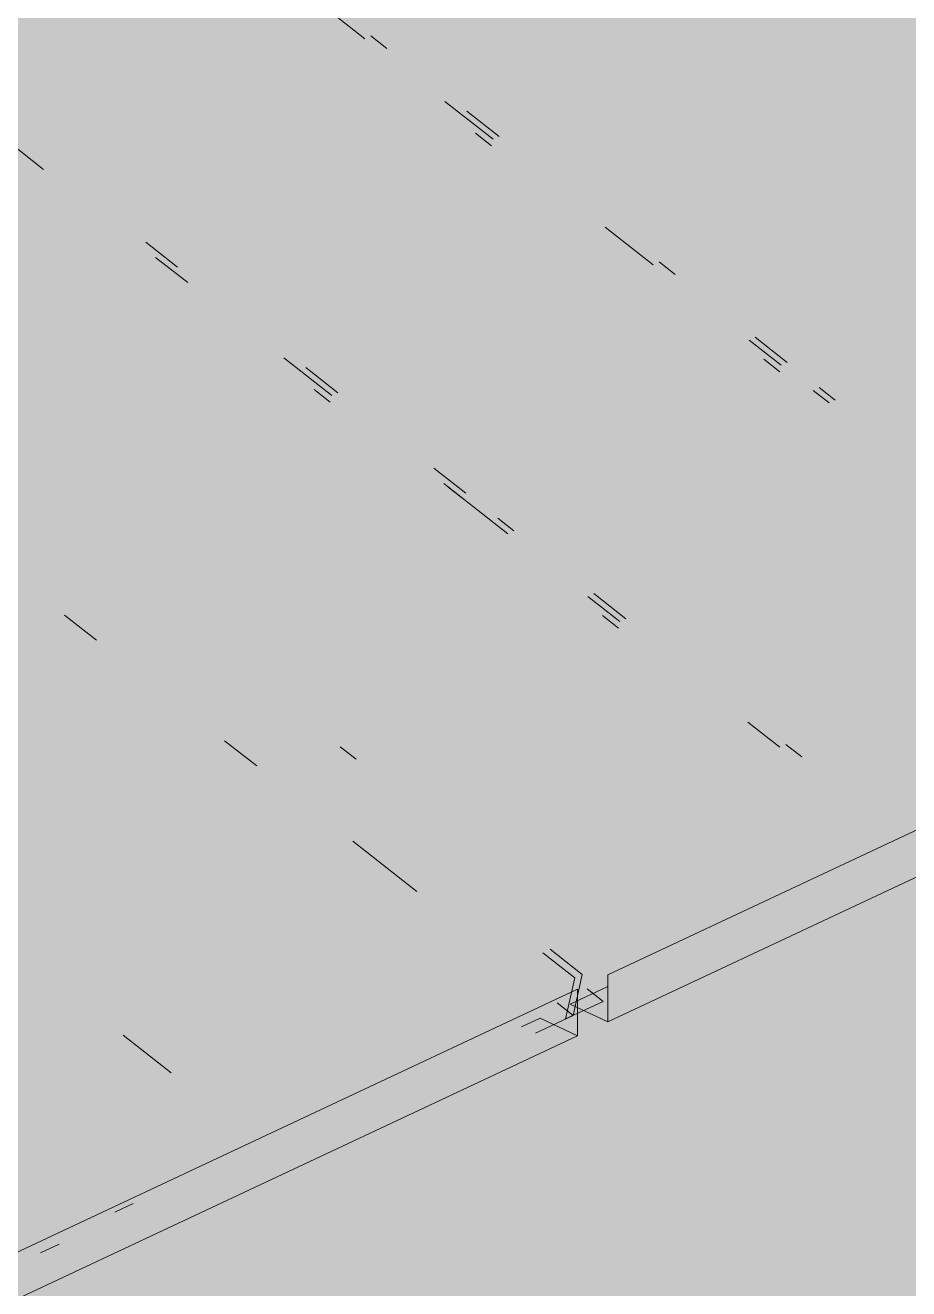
# Model space of a CAD drawing. Header units: millimetres. Extents: x 5 to 1315, y 5 to 292.
# Drawn here: x 1202.722 to 1204.561, y 81.831 to 84.463 of the extents above; entities that cross this region are included whole.
import ezdxf

# ---------------------------------------------------------------- set-up
doc = ezdxf.new("R2010")
doc.units = ezdxf.units.MM
doc.layers.add('EXISTING', color=7, linetype='Continuous')
doc.layers.add('IMAGES', color=7, linetype='Continuous')

# ---------------------------------------------------------------- blocks, each defined once
blk = doc.blocks.new('SHEET_03')
at = {"layer": 'EXISTING', "color": 250, "lineweight": 9}
for p, q in [((303.2622, 84.5653), (303.4289, 84.4345)), ((303.4747, 84.4142), (303.4414, 84.4404)), ((302.5932, 84.293), (302.7598, 84.1622)), ((303.5955, 84.3037), (303.6955, 84.2252)), ((303.708, 84.2311), (303.6413, 84.2834)), ((303.9342, 82.4844), (307.7484, 84.275)), ((303.6924, 84.2116), (303.6591, 84.2377)), ((303.9342, 82.3869), (307.7484, 84.1776)), ((303.9288, 84.0421), (304.0287, 83.9636)), ((303.0389, 83.9588), (302.9723, 84.0111)), ((302.9931, 83.9791), (303.0598, 83.9268)), ((304.0746, 83.9433), (304.0412, 83.9695)), ((304.2287, 83.8067), (304.2954, 83.7544)), ((304.3078, 83.7602), (304.2412, 83.8126)), ((303.2597, 83.7698), (303.3597, 83.6914)), ((304.2923, 83.7407), (304.259, 83.7668)), ((303.3722, 83.6972), (303.3055, 83.7495)), ((303.3566, 83.6777), (303.3233, 83.7038)), ((304.362, 83.7021), (304.3953, 83.6759)), ((304.4078, 83.6818), (304.3745, 83.7079)), ((303.6388, 83.4879), (303.5722, 83.5403)), ((303.593, 83.5082), (303.7263, 83.4036)), ((303.6358, 83.4743), (303.6024, 83.5004)), ((303.7388, 83.4095), (303.7055, 83.4356)), ((303.8929, 83.2728), (303.9596, 83.2205)), ((303.9721, 83.2264), (303.9054, 83.2787)), ((302.8034, 83.2338), (302.8701, 83.1815)), ((303.9565, 83.2068), (303.9232, 83.233)), ((304.2262, 83.0112), (304.2929, 82.9589)), ((303.1367, 82.9722), (303.2034, 82.9199)), ((303.4105, 82.9336), (303.3772, 82.9597)), ((304.3387, 82.9386), (304.3053, 82.9648)), ((303.4033, 82.763), (303.5366, 82.6583)), ((303.799, 82.5307), (303.8657, 82.4784)), ((303.8813, 82.4857), (303.8146, 82.538)), ((303.8657, 82.4784), (303.8466, 82.3929)), ((303.8622, 82.4002), (303.8813, 82.4857)), ((303.9342, 82.3869), (303.9342, 82.4844)), ((300.0575, 80.6644), (303.8717, 82.455)), ((303.8561, 82.4235), (303.9332, 82.4597)), ((303.8717, 82.455), (303.8717, 82.3576)), ((303.8913, 82.4557), (303.9246, 82.4295)), ((303.8622, 82.4002), (303.8288, 82.4263)), ((303.8466, 82.3929), (303.9246, 82.4295)), ((303.8561, 82.4235), (303.9342, 82.3869)), ((303.7841, 82.3635), (303.8622, 82.4002)), ((303.7551, 82.3761), (303.7937, 82.3942)), ((303.8717, 82.3576), (303.7937, 82.3942)), ((301.5601, 81.2723), (303.8717, 82.3576)), ((302.9257, 82.3589), (303.0256, 82.2804)), ((302.908, 81.9905), (302.9466, 82.0086)), ((302.7534, 81.9058), (302.7919, 81.9239))]:
    blk.add_line(p, q, dxfattribs=at)
at = {"layer": 'IMAGES', "color": 7}
for points in [[(302.6327, 84.446), (303.1145, 84.446), (302.6327, 84.5424), (303.1145, 84.5424)], [(303.1145, 84.446), (303.2109, 84.446), (303.1145, 84.5424), (303.2109, 84.5424)], [(303.2109, 84.446), (303.3073, 84.446), (303.2109, 84.5424), (303.3073, 84.5424)], [(303.3073, 84.446), (303.5, 84.446), (303.3073, 84.5424), (303.5, 84.5424)], [(303.5, 84.446), (303.5964, 84.446), (303.5, 84.5424), (303.5964, 84.5424)], [(303.5964, 84.446), (304.2709, 84.446), (303.5964, 84.5424), (304.2709, 84.5424)], [(304.2709, 84.446), (304.4636, 84.446), (304.2709, 84.5424), (304.4636, 84.5424)], [(304.4636, 84.446), (304.56, 84.446), (304.4636, 84.5424), (304.56, 84.5424)], [(304.56, 84.446), (304.6564, 84.446), (304.56, 84.5424), (304.6564, 84.5424)], [(302.6327, 84.3496), (302.7291, 84.3496), (302.6327, 84.446), (302.7291, 84.446)], [(302.7291, 84.3496), (303.2109, 84.3496), (302.7291, 84.446), (303.2109, 84.446)], [(303.2109, 84.3496), (303.3073, 84.3496), (303.2109, 84.446), (303.3073, 84.446)], [(303.3073, 84.3496), (303.4036, 84.3496), (303.3073, 84.446), (303.4036, 84.446)], [(303.4036, 84.3496), (303.5, 84.3496), (303.4036, 84.446), (303.5, 84.446)], [(303.5, 84.3496), (303.5964, 84.3496), (303.5, 84.446), (303.5964, 84.446)], [(303.5964, 84.3496), (303.6927, 84.3496), (303.5964, 84.446), (303.6927, 84.446)], [(303.6927, 84.3496), (304.3673, 84.3496), (303.6927, 84.446), (304.3673, 84.446)], [(304.3673, 84.3496), (304.4636, 84.3496), (304.3673, 84.446), (304.4636, 84.446)], [(304.4636, 84.2532), (304.6564, 84.2532), (304.4636, 84.446), (304.6564, 84.446)], [(302.6327, 84.2532), (302.7291, 84.2532), (302.6327, 84.3496), (302.7291, 84.3496)], [(302.7291, 84.2532), (302.8255, 84.2532), (302.7291, 84.3496), (302.8255, 84.3496)], [(302.8255, 84.2532), (303.4036, 84.2532), (302.8255, 84.3496), (303.4036, 84.3496)], [(303.4036, 84.2532), (303.5, 84.2532), (303.4036, 84.3496), (303.5, 84.3496)], [(303.5, 84.2532), (303.6927, 84.2532), (303.5, 84.3496), (303.6927, 84.3496)], [(303.6927, 84.2532), (303.7891, 84.2532), (303.6927, 84.3496), (303.7891, 84.3496)], [(303.7891, 84.2532), (303.8855, 84.2532), (303.7891, 84.3496), (303.8855, 84.3496)], [(303.8855, 84.2532), (304.3673, 84.2532), (303.8855, 84.3496), (304.3673, 84.3496)], [(304.3673, 84.2532), (304.4636, 84.2532), (304.3673, 84.3496), (304.4636, 84.3496)], [(302.6327, 84.1568), (302.8255, 84.1568), (302.6327, 84.2532), (302.8255, 84.2532)], [(302.8255, 84.1568), (303.5, 84.1568), (302.8255, 84.2532), (303.5, 84.2532)], [(303.5, 84.1568), (303.5964, 84.1568), (303.5, 84.2532), (303.5964, 84.2532)], [(303.5964, 84.1568), (303.7891, 84.1568), (303.5964, 84.2532), (303.7891, 84.2532)], [(303.7891, 84.1568), (303.8855, 84.1568), (303.7891, 84.2532), (303.8855, 84.2532)], [(303.8855, 84.1568), (303.9818, 84.1568), (303.8855, 84.2532), (303.9818, 84.2532)], [(303.9818, 84.1568), (304.4636, 84.1568), (303.9818, 84.2532), (304.4636, 84.2532)], [(304.4636, 84.1568), (304.6564, 84.1568), (304.4636, 84.2532), (304.6564, 84.2532)], [(302.6327, 84.0604), (302.7291, 84.0604), (302.6327, 84.1568), (302.7291, 84.1568)], [(302.7291, 84.0604), (302.9218, 84.0604), (302.7291, 84.1568), (302.9218, 84.1568)], [(302.9218, 84.0604), (303.0182, 84.0604), (302.9218, 84.1568), (303.0182, 84.1568)], [(303.0182, 84.0604), (303.1145, 84.0604), (303.0182, 84.1568), (303.1145, 84.1568)], [(303.1145, 84.0604), (303.5964, 84.0604), (303.1145, 84.1568), (303.5964, 84.1568)], [(303.5964, 84.0604), (303.6927, 84.0604), (303.5964, 84.1568), (303.6927, 84.1568)], [(303.6927, 83.964), (303.7891, 83.964), (303.6927, 84.1568), (303.7891, 84.1568)], [(303.7891, 84.0604), (303.8855, 84.0604), (303.7891, 84.1568), (303.8855, 84.1568)], [(303.8855, 84.0604), (303.9818, 84.0604), (303.8855, 84.1568), (303.9818, 84.1568)], [(303.9818, 84.0604), (304.0782, 84.0604), (303.9818, 84.1568), (304.0782, 84.1568)], [(304.0782, 84.0604), (304.6564, 84.0604), (304.0782, 84.1568), (304.6564, 84.1568)], [(302.3436, 83.964), (302.7291, 83.964), (302.3436, 84.0604), (302.7291, 84.0604)], [(302.7291, 83.964), (302.8255, 83.964), (302.7291, 84.0604), (302.8255, 84.0604)], [(302.8255, 83.964), (302.9218, 83.964), (302.8255, 84.0604), (302.9218, 84.0604)], [(302.9218, 83.964), (303.0182, 83.964), (302.9218, 84.0604), (303.0182, 84.0604)], [(303.0182, 83.964), (303.1145, 83.964), (303.0182, 84.0604), (303.1145, 84.0604)], [(303.1145, 83.964), (303.2109, 83.964), (303.1145, 84.0604), (303.2109, 84.0604)], [(303.2109, 83.964), (303.6927, 83.964), (303.2109, 84.0604), (303.6927, 84.0604)], [(303.7891, 83.964), (303.8855, 83.964), (303.7891, 84.0604), (303.8855, 84.0604)], [(303.8855, 83.964), (303.9818, 83.964), (303.8855, 84.0604), (303.9818, 84.0604)], [(303.9818, 83.964), (304.0782, 83.964), (303.9818, 84.0604), (304.0782, 84.0604)], [(304.0782, 83.964), (304.1745, 83.964), (304.0782, 84.0604), (304.1745, 84.0604)], [(304.1745, 83.964), (304.7527, 83.964), (304.1745, 84.0604), (304.7527, 84.0604)], [(302.44, 83.8676), (302.8255, 83.8676), (302.44, 83.964), (302.8255, 83.964)], [(302.8255, 83.8676), (302.9218, 83.8676), (302.8255, 83.964), (302.9218, 83.964)], [(302.9218, 83.8676), (303.0182, 83.8676), (302.9218, 83.964), (303.0182, 83.964)], [(303.0182, 83.8676), (303.1145, 83.8676), (303.0182, 83.964), (303.1145, 83.964)], [(303.1145, 83.8676), (303.2109, 83.8676), (303.1145, 83.964), (303.2109, 83.964)], [(303.2109, 83.8676), (303.3073, 83.8676), (303.2109, 83.964), (303.3073, 83.964)], [(303.3073, 83.8676), (303.7891, 83.8676), (303.3073, 83.964), (303.7891, 83.964)], [(303.7891, 83.8676), (303.9818, 83.8676), (303.7891, 83.964), (303.9818, 83.964)], [(303.9818, 83.8676), (304.1745, 83.8676), (303.9818, 83.964), (304.1745, 83.964)], [(304.1745, 83.8676), (304.2709, 83.8676), (304.1745, 83.964), (304.2709, 83.964)], [(304.2709, 83.8676), (304.3673, 83.8676), (304.2709, 83.964), (304.3673, 83.964)], [(304.3673, 83.8676), (304.8491, 83.8676), (304.3673, 83.964), (304.8491, 83.964)], [(302.5364, 83.7712), (302.9218, 83.7712), (302.5364, 83.8676), (302.9218, 83.8676)], [(302.9218, 83.7712), (303.0182, 83.7712), (302.9218, 83.8676), (303.0182, 83.8676)], [(303.0182, 83.7712), (303.1145, 83.7712), (303.0182, 83.8676), (303.1145, 83.8676)], [(303.1145, 83.7712), (303.3073, 83.7712), (303.1145, 83.8676), (303.3073, 83.8676)], [(303.3073, 83.7712), (303.4036, 83.7712), (303.3073, 83.8676), (303.4036, 83.8676)], [(303.4036, 83.7712), (303.5, 83.7712), (303.4036, 83.8676), (303.5, 83.8676)], [(303.5, 83.7712), (303.9818, 83.7712), (303.5, 83.8676), (303.9818, 83.8676)], [(303.9818, 83.7712), (304.0782, 83.7712), (303.9818, 83.8676), (304.0782, 83.8676)], [(304.0782, 83.7712), (304.1745, 83.7712), (304.0782, 83.8676), (304.1745, 83.8676)], [(304.1745, 83.7712), (304.2709, 83.7712), (304.1745, 83.8676), (304.2709, 83.8676)], [(304.2709, 83.7712), (304.3673, 83.7712), (304.2709, 83.8676), (304.3673, 83.8676)], [(304.3673, 83.7712), (304.4636, 83.7712), (304.3673, 83.8676), (304.4636, 83.8676)], [(304.4636, 83.7712), (304.9455, 83.7712), (304.4636, 83.8676), (304.9455, 83.8676)], [(302.6327, 83.6748), (303.0182, 83.6748), (302.6327, 83.7712), (303.0182, 83.7712)], [(303.0182, 83.6748), (303.1145, 83.6748), (303.0182, 83.7712), (303.1145, 83.7712)], [(303.1145, 83.6748), (303.2109, 83.6748), (303.1145, 83.7712), (303.2109, 83.7712)], [(303.2109, 83.6748), (303.4036, 83.6748), (303.2109, 83.7712), (303.4036, 83.7712)], [(303.4036, 83.6748), (303.5, 83.6748), (303.4036, 83.7712), (303.5, 83.7712)], [(303.5, 83.6748), (303.5964, 83.6748), (303.5, 83.7712), (303.5964, 83.7712)], [(303.5964, 83.6748), (304.0782, 83.6748), (303.5964, 83.7712), (304.0782, 83.7712)], [(304.0782, 83.6748), (304.1745, 83.6748), (304.0782, 83.7712), (304.1745, 83.7712)], [(304.1745, 83.6748), (304.2709, 83.6748), (304.1745, 83.7712), (304.2709, 83.7712)], [(304.2709, 83.6748), (304.4636, 83.6748), (304.2709, 83.7712), (304.4636, 83.7712)], [(304.4636, 83.6748), (304.56, 83.6748), (304.4636, 83.7712), (304.56, 83.7712)], [(304.56, 83.6748), (305.0418, 83.6748), (304.56, 83.7712), (305.0418, 83.7712)], [(302.6327, 83.5784), (302.7291, 83.5784), (302.6327, 83.6748), (302.7291, 83.6748)], [(302.7291, 83.5784), (303.2109, 83.5784), (302.7291, 83.6748), (303.2109, 83.6748)], [(303.2109, 83.5784), (303.3073, 83.5784), (303.2109, 83.6748), (303.3073, 83.6748)], [(303.3073, 83.5784), (303.4036, 83.5784), (303.3073, 83.6748), (303.4036, 83.6748)], [(303.4036, 83.5784), (303.5, 83.5784), (303.4036, 83.6748), (303.5, 83.6748)], [(303.5, 83.5784), (303.5964, 83.5784), (303.5, 83.6748), (303.5964, 83.6748)], [(303.5964, 83.5784), (303.6927, 83.5784), (303.5964, 83.6748), (303.6927, 83.6748)], [(303.6927, 83.5784), (304.1745, 83.5784), (303.6927, 83.6748), (304.1745, 83.6748)], [(304.1745, 83.5784), (304.3673, 83.5784), (304.1745, 83.6748), (304.3673, 83.6748)], [(304.3673, 83.5784), (304.4636, 83.5784), (304.3673, 83.6748), (304.4636, 83.6748)], [(304.4636, 83.5784), (304.56, 83.5784), (304.4636, 83.6748), (304.56, 83.6748)], [(304.56, 83.5784), (304.6564, 83.5784), (304.56, 83.6748), (304.6564, 83.6748)], [(302.6327, 83.482), (302.7291, 83.482), (302.6327, 83.5784), (302.7291, 83.5784)], [(302.7291, 83.482), (302.8255, 83.482), (302.7291, 83.5784), (302.8255, 83.5784)], [(302.8255, 83.482), (302.9218, 83.482), (302.8255, 83.5784), (302.9218, 83.5784)], [(302.9218, 83.482), (303.3073, 83.482), (302.9218, 83.5784), (303.3073, 83.5784)], [(303.3073, 83.482), (303.4036, 83.482), (303.3073, 83.5784), (303.4036, 83.5784)], [(303.4036, 83.482), (303.5, 83.482), (303.4036, 83.5784), (303.5, 83.5784)], [(303.5, 83.482), (303.5964, 83.482), (303.5, 83.5784), (303.5964, 83.5784)], [(303.5964, 83.482), (303.6927, 83.482), (303.5964, 83.5784), (303.6927, 83.5784)], [(303.6927, 83.482), (304.3673, 83.482), (303.6927, 83.5784), (304.3673, 83.5784)], [(304.3673, 83.482), (304.4636, 83.482), (304.3673, 83.5784), (304.4636, 83.5784)], [(304.4636, 83.482), (304.6564, 83.482), (304.4636, 83.5784), (304.6564, 83.5784)], [(302.6327, 83.3856), (302.7291, 83.3856), (302.6327, 83.482), (302.7291, 83.482)], [(302.7291, 83.3856), (302.8255, 83.3856), (302.7291, 83.482), (302.8255, 83.482)], [(302.8255, 83.3856), (302.9218, 83.3856), (302.8255, 83.482), (302.9218, 83.482)], [(302.9218, 83.3856), (303.0182, 83.3856), (302.9218, 83.482), (303.0182, 83.482)], [(303.0182, 83.3856), (303.4036, 83.3856), (303.0182, 83.482), (303.4036, 83.482)], [(303.4036, 83.3856), (303.5, 83.3856), (303.4036, 83.482), (303.5, 83.482)], [(303.5, 83.3856), (303.5964, 83.3856), (303.5, 83.482), (303.5964, 83.482)], [(303.5964, 83.3856), (303.7891, 83.3856), (303.5964, 83.482), (303.7891, 83.482)], [(303.7891, 83.3856), (303.8855, 83.3856), (303.7891, 83.482), (303.8855, 83.482)], [(303.8855, 83.3856), (304.4636, 83.3856), (303.8855, 83.482), (304.4636, 83.482)], [(304.4636, 83.3856), (304.56, 83.3856), (304.4636, 83.482), (304.56, 83.482)], [(304.56, 83.3856), (304.7527, 83.3856), (304.56, 83.482), (304.7527, 83.482)], [(302.6327, 83.2892), (302.7291, 83.2892), (302.6327, 83.3856), (302.7291, 83.3856)], [(302.7291, 83.2892), (302.9218, 83.2892), (302.7291, 83.3856), (302.9218, 83.3856)], [(302.9218, 83.2892), (303.0182, 83.2892), (302.9218, 83.3856), (303.0182, 83.3856)], [(303.0182, 83.2892), (303.5964, 83.2892), (303.0182, 83.3856), (303.5964, 83.3856)], [(303.5964, 83.2892), (303.6927, 83.2892), (303.5964, 83.3856), (303.6927, 83.3856)], [(303.6927, 83.2892), (303.7891, 83.2892), (303.6927, 83.3856), (303.7891, 83.3856)], [(303.7891, 83.2892), (303.8855, 83.2892), (303.7891, 83.3856), (303.8855, 83.3856)], [(303.8855, 83.2892), (303.9818, 83.2892), (303.8855, 83.3856), (303.9818, 83.3856)], [(303.9818, 83.2892), (304.56, 83.2892), (303.9818, 83.3856), (304.56, 83.3856)], [(304.56, 83.2892), (304.6564, 83.2892), (304.56, 83.3856), (304.6564, 83.3856)], [(302.6327, 83.1928), (302.7291, 83.1928), (302.6327, 83.2892), (302.7291, 83.2892)], [(302.7291, 83.1928), (302.8255, 83.1928), (302.7291, 83.2892), (302.8255, 83.2892)], [(302.8255, 83.0964), (302.9218, 83.0964), (302.8255, 83.2892), (302.9218, 83.2892)], [(302.9218, 83.1928), (303.0182, 83.1928), (302.9218, 83.2892), (303.0182, 83.2892)], [(303.0182, 83.1928), (303.1145, 83.1928), (303.0182, 83.2892), (303.1145, 83.2892)], [(303.1145, 83.1928), (303.2109, 83.1928), (303.1145, 83.2892), (303.2109, 83.2892)], [(303.2109, 83.1928), (303.3073, 83.1928), (303.2109, 83.2892), (303.3073, 83.2892)], [(303.3073, 83.1928), (303.6927, 83.1928), (303.3073, 83.2892), (303.6927, 83.2892)], [(303.6927, 83.1928), (303.7891, 83.1928), (303.6927, 83.2892), (303.7891, 83.2892)], [(303.7891, 83.1928), (303.9818, 83.1928), (303.7891, 83.2892), (303.9818, 83.2892)], [(303.9818, 83.1928), (304.0782, 83.1928), (303.9818, 83.2892), (304.0782, 83.2892)], [(304.0782, 83.1928), (304.6564, 83.1928), (304.0782, 83.2892), (304.6564, 83.2892)], [(302.6327, 83.0964), (302.7291, 83.0964), (302.6327, 83.1928), (302.7291, 83.1928)], [(302.7291, 83.0964), (302.8255, 83.0964), (302.7291, 83.1928), (302.8255, 83.1928)], [(302.9218, 83.0964), (303.0182, 83.0964), (302.9218, 83.1928), (303.0182, 83.1928)], [(303.0182, 83.0964), (303.1145, 83.0964), (303.0182, 83.1928), (303.1145, 83.1928)], [(303.1145, 83.0964), (303.2109, 83.0964), (303.1145, 83.1928), (303.2109, 83.1928)], [(303.2109, 83.0964), (303.3073, 83.0964), (303.2109, 83.1928), (303.3073, 83.1928)], [(303.3073, 83.0964), (303.7891, 83.0964), (303.3073, 83.1928), (303.7891, 83.1928)], [(303.7891, 83.0964), (303.9818, 83.0964), (303.7891, 83.1928), (303.9818, 83.1928)], [(303.9818, 83.0964), (304.0782, 83.0964), (303.9818, 83.1928), (304.0782, 83.1928)], [(304.0782, 83.0964), (304.1745, 83.0964), (304.0782, 83.1928), (304.1745, 83.1928)], [(304.1745, 83.0964), (304.2709, 83.0964), (304.1745, 83.1928), (304.2709, 83.1928)], [(304.2709, 83.0964), (304.3673, 83.0964), (304.2709, 83.1928), (304.3673, 83.1928)], [(304.3673, 83.0964), (304.8491, 83.0964), (304.3673, 83.1928), (304.8491, 83.1928)], [(302.2473, 83), (302.8255, 83), (302.2473, 83.0964), (302.8255, 83.0964)], [(302.8255, 83), (302.9218, 83), (302.8255, 83.0964), (302.9218, 83.0964)], [(302.9218, 83), (303.0182, 83), (302.9218, 83.0964), (303.0182, 83.0964)], [(303.0182, 83), (303.2109, 83), (303.0182, 83.0964), (303.2109, 83.0964)], [(303.2109, 83), (303.3073, 83), (303.2109, 83.0964), (303.3073, 83.0964)], [(303.3073, 83), (303.4036, 83), (303.3073, 83.0964), (303.4036, 83.0964)], [(303.4036, 83), (303.5, 83), (303.4036, 83.0964), (303.5, 83.0964)], [(303.5, 83), (303.8855, 83), (303.5, 83.0964), (303.8855, 83.0964)], [(303.8855, 83), (303.9818, 83), (303.8855, 83.0964), (303.9818, 83.0964)], [(303.9818, 83), (304.0782, 83), (303.9818, 83.0964), (304.0782, 83.0964)], [(304.0782, 83), (304.2709, 83), (304.0782, 83.0964), (304.2709, 83.0964)], [(304.2709, 83), (304.3673, 83), (304.2709, 83.0964), (304.3673, 83.0964)], [(304.3673, 83), (304.4636, 83), (304.3673, 83.0964), (304.4636, 83.0964)], [(304.4636, 83), (304.7527, 83), (304.4636, 83.0964), (304.7527, 83.0964)], [(302.44, 82.9036), (302.9218, 82.9036), (302.44, 83), (302.9218, 83)], [(302.9218, 82.9036), (303.0182, 82.9036), (302.9218, 83), (303.0182, 83)], [(303.0182, 82.9036), (303.1145, 82.9036), (303.0182, 83), (303.1145, 83)], [(303.1145, 82.9036), (303.2109, 82.9036), (303.1145, 83), (303.2109, 83)], [(303.2109, 82.9036), (303.3073, 82.9036), (303.2109, 83), (303.3073, 83)], [(303.3073, 82.8072), (303.4036, 82.8072), (303.3073, 83), (303.4036, 83)], [(303.4036, 82.9036), (303.5, 82.9036), (303.4036, 83), (303.5, 83)], [(303.5, 82.9036), (303.6927, 82.9036), (303.5, 83), (303.6927, 83)], [(303.6927, 82.9036), (304.0782, 82.9036), (303.6927, 83), (304.0782, 83)], [(304.0782, 82.9036), (304.1745, 82.9036), (304.0782, 83), (304.1745, 83)], [(304.1745, 82.9036), (304.2709, 82.9036), (304.1745, 83), (304.2709, 83)], [(304.2709, 82.9036), (304.3673, 82.9036), (304.2709, 83), (304.3673, 83)], [(304.3673, 82.9036), (304.4636, 82.9036), (304.3673, 83), (304.4636, 83)], [(304.4636, 82.9036), (304.56, 82.9036), (304.4636, 83), (304.56, 83)], [(304.56, 82.9036), (304.6564, 82.9036), (304.56, 83), (304.6564, 83)], [(302.5364, 82.8072), (303.0182, 82.8072), (302.5364, 82.9036), (303.0182, 82.9036)], [(303.0182, 82.8072), (303.1145, 82.8072), (303.0182, 82.9036), (303.1145, 82.9036)], [(303.1145, 82.8072), (303.2109, 82.8072), (303.1145, 82.9036), (303.2109, 82.9036)], [(303.2109, 82.8072), (303.3073, 82.8072), (303.2109, 82.9036), (303.3073, 82.9036)], [(303.4036, 82.8072), (303.5964, 82.8072), (303.4036, 82.9036), (303.5964, 82.9036)], [(303.5964, 82.8072), (303.6927, 82.8072), (303.5964, 82.9036), (303.6927, 82.9036)], [(303.6927, 82.8072), (303.7891, 82.8072), (303.6927, 82.9036), (303.7891, 82.9036)], [(303.7891, 82.8072), (304.1745, 82.8072), (303.7891, 82.9036), (304.1745, 82.9036)], [(304.1745, 82.8072), (304.2709, 82.8072), (304.1745, 82.9036), (304.2709, 82.9036)], [(304.2709, 82.8072), (304.3673, 82.8072), (304.2709, 82.9036), (304.3673, 82.9036)], [(304.3673, 82.8072), (304.4636, 82.8072), (304.3673, 82.9036), (304.4636, 82.9036)], [(304.4636, 82.8072), (304.56, 82.8072), (304.4636, 82.9036), (304.56, 82.9036)], [(304.56, 82.8072), (304.6564, 82.8072), (304.56, 82.9036), (304.6564, 82.9036)], [(302.6327, 82.7108), (302.7291, 82.7108), (302.6327, 82.8072), (302.7291, 82.8072)], [(302.7291, 82.7108), (303.1145, 82.7108), (302.7291, 82.8072), (303.1145, 82.8072)], [(303.1145, 82.7108), (303.2109, 82.7108), (303.1145, 82.8072), (303.2109, 82.8072)], [(303.2109, 82.7108), (303.3073, 82.7108), (303.2109, 82.8072), (303.3073, 82.8072)], [(303.3073, 82.7108), (303.4036, 82.7108), (303.3073, 82.8072), (303.4036, 82.8072)], [(303.4036, 82.7108), (303.5, 82.7108), (303.4036, 82.8072), (303.5, 82.8072)], [(303.5, 82.7108), (303.6927, 82.7108), (303.5, 82.8072), (303.6927, 82.8072)], [(303.6927, 82.7108), (303.8855, 82.7108), (303.6927, 82.8072), (303.8855, 82.8072)], [(303.8855, 82.7108), (303.9818, 82.7108), (303.8855, 82.8072), (303.9818, 82.8072)], [(303.9818, 82.7108), (304.1745, 82.7108), (303.9818, 82.8072), (304.1745, 82.8072)], [(304.1745, 82.7108), (304.2709, 82.7108), (304.1745, 82.8072), (304.2709, 82.8072)], [(304.2709, 82.7108), (304.3673, 82.7108), (304.2709, 82.8072), (304.3673, 82.8072)], [(304.3673, 82.7108), (304.6564, 82.7108), (304.3673, 82.8072), (304.6564, 82.8072)], [(302.6327, 82.6144), (302.7291, 82.6144), (302.6327, 82.7108), (302.7291, 82.7108)], [(302.7291, 82.6144), (302.8255, 82.6144), (302.7291, 82.7108), (302.8255, 82.7108)], [(302.8255, 82.6144), (303.3073, 82.6144), (302.8255, 82.7108), (303.3073, 82.7108)], [(303.3073, 82.6144), (303.4036, 82.6144), (303.3073, 82.7108), (303.4036, 82.7108)], [(303.4036, 82.6144), (303.5, 82.6144), (303.4036, 82.7108), (303.5, 82.7108)], [(303.5, 82.6144), (303.5964, 82.6144), (303.5, 82.7108), (303.5964, 82.7108)], [(303.5964, 82.6144), (303.6927, 82.6144), (303.5964, 82.7108), (303.6927, 82.7108)], [(303.6927, 82.6144), (303.7891, 82.6144), (303.6927, 82.7108), (303.7891, 82.7108)], [(303.7891, 82.6144), (303.8855, 82.6144), (303.7891, 82.7108), (303.8855, 82.7108)], [(303.8855, 82.6144), (303.9818, 82.6144), (303.8855, 82.7108), (303.9818, 82.7108)], [(303.9818, 82.6144), (304.2709, 82.6144), (303.9818, 82.7108), (304.2709, 82.7108)], [(304.2709, 82.6144), (304.3673, 82.6144), (304.2709, 82.7108), (304.3673, 82.7108)], [(304.3673, 82.518), (304.4636, 82.518), (304.3673, 82.7108), (304.4636, 82.7108)], [(304.4636, 82.6144), (304.56, 82.6144), (304.4636, 82.7108), (304.56, 82.7108)], [(304.56, 82.6144), (304.6564, 82.6144), (304.56, 82.7108), (304.6564, 82.7108)], [(302.6327, 82.518), (302.7291, 82.518), (302.6327, 82.6144), (302.7291, 82.6144)], [(302.7291, 82.518), (302.8255, 82.518), (302.7291, 82.6144), (302.8255, 82.6144)], [(302.8255, 82.518), (302.9218, 82.518), (302.8255, 82.6144), (302.9218, 82.6144)], [(302.9218, 82.518), (303.4036, 82.518), (302.9218, 82.6144), (303.4036, 82.6144)], [(303.4036, 82.4216), (303.5, 82.4216), (303.4036, 82.6144), (303.5, 82.6144)], [(303.5, 82.518), (303.5964, 82.518), (303.5, 82.6144), (303.5964, 82.6144)], [(303.5964, 82.518), (303.6927, 82.518), (303.5964, 82.6144), (303.6927, 82.6144)], [(303.6927, 82.518), (303.7891, 82.518), (303.6927, 82.6144), (303.7891, 82.6144)], [(303.7891, 82.518), (303.8855, 82.518), (303.7891, 82.6144), (303.8855, 82.6144)], [(303.8855, 82.518), (303.9818, 82.518), (303.8855, 82.6144), (303.9818, 82.6144)], [(303.9818, 82.518), (304.0782, 82.518), (303.9818, 82.6144), (304.0782, 82.6144)], [(304.0782, 82.518), (304.1745, 82.518), (304.0782, 82.6144), (304.1745, 82.6144)], [(304.1745, 82.518), (304.2709, 82.518), (304.1745, 82.6144), (304.2709, 82.6144)], [(304.2709, 82.518), (304.3673, 82.518), (304.2709, 82.6144), (304.3673, 82.6144)], [(304.4636, 82.518), (304.56, 82.518), (304.4636, 82.6144), (304.56, 82.6144)], [(304.56, 82.518), (304.6564, 82.518), (304.56, 82.6144), (304.6564, 82.6144)], [(302.6327, 82.4216), (302.7291, 82.4216), (302.6327, 82.518), (302.7291, 82.518)], [(302.7291, 82.4216), (302.8255, 82.4216), (302.7291, 82.518), (302.8255, 82.518)], [(302.8255, 82.4216), (302.9218, 82.4216), (302.8255, 82.518), (302.9218, 82.518)], [(302.9218, 82.4216), (303.0182, 82.4216), (302.9218, 82.518), (303.0182, 82.518)], [(303.0182, 82.4216), (303.4036, 82.4216), (303.0182, 82.518), (303.4036, 82.518)], [(303.5, 82.4216), (303.5964, 82.4216), (303.5, 82.518), (303.5964, 82.518)], [(303.5964, 82.4216), (303.6927, 82.4216), (303.5964, 82.518), (303.6927, 82.518)], [(303.6927, 82.4216), (303.7891, 82.4216), (303.6927, 82.518), (303.7891, 82.518)], [(303.7891, 82.4216), (304.0782, 82.4216), (303.7891, 82.518), (304.0782, 82.518)], [(304.0782, 82.4216), (304.1745, 82.4216), (304.0782, 82.518), (304.1745, 82.518)], [(304.1745, 82.4216), (304.2709, 82.4216), (304.1745, 82.518), (304.2709, 82.518)], [(304.2709, 82.4216), (304.4636, 82.4216), (304.2709, 82.518), (304.4636, 82.518)], [(304.4636, 82.4216), (304.6564, 82.4216), (304.4636, 82.518), (304.6564, 82.518)], [(302.6327, 82.3252), (302.7291, 82.3252), (302.6327, 82.4216), (302.7291, 82.4216)], [(302.7291, 82.3252), (302.8255, 82.3252), (302.7291, 82.4216), (302.8255, 82.4216)], [(302.8255, 82.3252), (303.0182, 82.3252), (302.8255, 82.4216), (303.0182, 82.4216)], [(303.0182, 82.3252), (303.1145, 82.3252), (303.0182, 82.4216), (303.1145, 82.4216)], [(303.1145, 82.3252), (303.2109, 82.3252), (303.1145, 82.4216), (303.2109, 82.4216)], [(303.2109, 82.3252), (303.5, 82.3252), (303.2109, 82.4216), (303.5, 82.4216)], [(303.5, 82.3252), (303.6927, 82.3252), (303.5, 82.4216), (303.6927, 82.4216)], [(303.6927, 82.3252), (303.7891, 82.3252), (303.6927, 82.4216), (303.7891, 82.4216)], [(303.7891, 82.3252), (303.9818, 82.3252), (303.7891, 82.4216), (303.9818, 82.4216)], [(303.9818, 82.3252), (304.1745, 82.3252), (303.9818, 82.4216), (304.1745, 82.4216)], [(304.1745, 82.3252), (304.2709, 82.3252), (304.1745, 82.4216), (304.2709, 82.4216)], [(304.2709, 82.3252), (304.4636, 82.3252), (304.2709, 82.4216), (304.4636, 82.4216)], [(304.4636, 82.3252), (305.7164, 82.3252), (304.4636, 82.4216), (305.7164, 82.4216)], [(302.2473, 82.2288), (302.9218, 82.2288), (302.2473, 82.3252), (302.9218, 82.3252)], [(302.9218, 82.2288), (303.1145, 82.2288), (302.9218, 82.3252), (303.1145, 82.3252)], [(303.1145, 82.2288), (303.2109, 82.2288), (303.1145, 82.3252), (303.2109, 82.3252)], [(303.2109, 82.2288), (303.3073, 82.2288), (303.2109, 82.3252), (303.3073, 82.3252)], [(303.3073, 82.2288), (303.5, 82.2288), (303.3073, 82.3252), (303.5, 82.3252)], [(303.5, 82.2288), (303.5964, 82.2288), (303.5, 82.3252), (303.5964, 82.3252)], [(303.5964, 82.2288), (303.7891, 82.2288), (303.5964, 82.3252), (303.7891, 82.3252)], [(303.7891, 82.2288), (303.8855, 82.2288), (303.7891, 82.3252), (303.8855, 82.3252)], [(303.8855, 82.2288), (303.9818, 82.2288), (303.8855, 82.3252), (303.9818, 82.3252)], [(303.9818, 82.2288), (304.1745, 82.2288), (303.9818, 82.3252), (304.1745, 82.3252)], [(304.1745, 82.2288), (304.2709, 82.2288), (304.1745, 82.3252), (304.2709, 82.3252)], [(304.2709, 82.2288), (305.4273, 82.2288), (304.2709, 82.3252), (305.4273, 82.3252)], [(302.3436, 82.1324), (302.8255, 82.1324), (302.3436, 82.2288), (302.8255, 82.2288)], [(302.8255, 82.1324), (303.0182, 82.1324), (302.8255, 82.2288), (303.0182, 82.2288)], [(303.0182, 82.1324), (303.1145, 82.1324), (303.0182, 82.2288), (303.1145, 82.2288)], [(303.1145, 82.036), (303.2109, 82.036), (303.1145, 82.2288), (303.2109, 82.2288)], [(303.2109, 82.1324), (303.3073, 82.1324), (303.2109, 82.2288), (303.3073, 82.2288)], [(303.3073, 82.1324), (303.4036, 82.1324), (303.3073, 82.2288), (303.4036, 82.2288)], [(303.4036, 82.1324), (303.5, 82.1324), (303.4036, 82.2288), (303.5, 82.2288)], [(303.5, 82.1324), (303.5964, 82.1324), (303.5, 82.2288), (303.5964, 82.2288)], [(303.5964, 82.1324), (303.6927, 82.1324), (303.5964, 82.2288), (303.6927, 82.2288)], [(303.6927, 82.1324), (303.7891, 82.1324), (303.6927, 82.2288), (303.7891, 82.2288)], [(303.7891, 82.1324), (303.8855, 82.1324), (303.7891, 82.2288), (303.8855, 82.2288)], [(303.8855, 82.1324), (303.9818, 82.1324), (303.8855, 82.2288), (303.9818, 82.2288)], [(303.9818, 82.1324), (305.3309, 82.1324), (303.9818, 82.2288), (305.3309, 82.2288)], [(302.6327, 82.036), (302.8255, 82.036), (302.6327, 82.1324), (302.8255, 82.1324)], [(302.8255, 82.036), (302.9218, 82.036), (302.8255, 82.1324), (302.9218, 82.1324)], [(302.9218, 82.036), (303.0182, 82.036), (302.9218, 82.1324), (303.0182, 82.1324)], [(303.0182, 82.036), (303.1145, 82.036), (303.0182, 82.1324), (303.1145, 82.1324)], [(303.2109, 82.036), (303.3073, 82.036), (303.2109, 82.1324), (303.3073, 82.1324)], [(303.3073, 82.036), (303.4036, 82.036), (303.3073, 82.1324), (303.4036, 82.1324)], [(303.4036, 82.036), (303.5, 82.036), (303.4036, 82.1324), (303.5, 82.1324)], [(303.5, 82.036), (303.5964, 82.036), (303.5, 82.1324), (303.5964, 82.1324)], [(303.5964, 82.036), (303.7891, 82.036), (303.5964, 82.1324), (303.7891, 82.1324)], [(303.7891, 82.036), (305.0418, 82.036), (303.7891, 82.1324), (305.0418, 82.1324)], [(302.6327, 81.8432), (302.7291, 81.8432), (302.6327, 82.036), (302.7291, 82.036)], [(302.7291, 81.9396), (302.8255, 81.9396), (302.7291, 82.036), (302.8255, 82.036)], [(302.8255, 81.9396), (302.9218, 81.9396), (302.8255, 82.036), (302.9218, 82.036)], [(302.9218, 81.9396), (303.0182, 81.9396), (302.9218, 82.036), (303.0182, 82.036)], [(303.0182, 81.9396), (303.1145, 81.9396), (303.0182, 82.036), (303.1145, 82.036)], [(303.1145, 81.9396), (303.2109, 81.9396), (303.1145, 82.036), (303.2109, 82.036)], [(303.2109, 81.9396), (303.3073, 81.9396), (303.2109, 82.036), (303.3073, 82.036)], [(303.3073, 81.9396), (303.4036, 81.9396), (303.3073, 82.036), (303.4036, 82.036)], [(303.4036, 81.9396), (303.5, 81.9396), (303.4036, 82.036), (303.5, 82.036)], [(303.5, 81.9396), (303.5964, 81.9396), (303.5, 82.036), (303.5964, 82.036)], [(303.5964, 81.9396), (304.8491, 81.9396), (303.5964, 82.036), (304.8491, 82.036)], [(302.7291, 81.8432), (302.8255, 81.8432), (302.7291, 81.9396), (302.8255, 81.9396)], [(302.8255, 81.8432), (303.0182, 81.8432), (302.8255, 81.9396), (303.0182, 81.9396)], [(303.0182, 81.8432), (303.1145, 81.8432), (303.0182, 81.9396), (303.1145, 81.9396)], [(303.1145, 81.8432), (303.4036, 81.8432), (303.1145, 81.9396), (303.4036, 81.9396)], [(303.4036, 81.8432), (303.5, 81.8432), (303.4036, 81.9396), (303.5, 81.9396)], [(303.5, 81.8432), (304.56, 81.8432), (303.5, 81.9396), (304.56, 81.9396)], [(304.56, 81.8432), (304.6564, 81.8432), (304.56, 81.9396), (304.6564, 81.9396)], [(302.6327, 81.7468), (302.7291, 81.7468), (302.6327, 81.8432), (302.7291, 81.8432)], [(302.7291, 81.7468), (302.8255, 81.7468), (302.7291, 81.8432), (302.8255, 81.8432)], [(302.8255, 81.7468), (302.9218, 81.7468), (302.8255, 81.8432), (302.9218, 81.8432)], [(302.9218, 81.7468), (303.0182, 81.7468), (302.9218, 81.8432), (303.0182, 81.8432)], [(303.0182, 81.7468), (303.1145, 81.7468), (303.0182, 81.8432), (303.1145, 81.8432)], [(303.1145, 81.7468), (303.2109, 81.7468), (303.1145, 81.8432), (303.2109, 81.8432)], [(303.2109, 81.7468), (304.4636, 81.7468), (303.2109, 81.8432), (304.4636, 81.8432)], [(304.4636, 81.7468), (304.56, 81.7468), (304.4636, 81.8432), (304.56, 81.8432)], [(304.56, 81.7468), (304.6564, 81.7468), (304.56, 81.8432), (304.6564, 81.8432)]]:
    blk.add_solid(points, dxfattribs=at)

msp = doc.modelspace()

# ---------------------------------------------------------------- block references
msp.add_blockref('SHEET_03', (900, 0))

doc.saveas('drawing.dxf')
